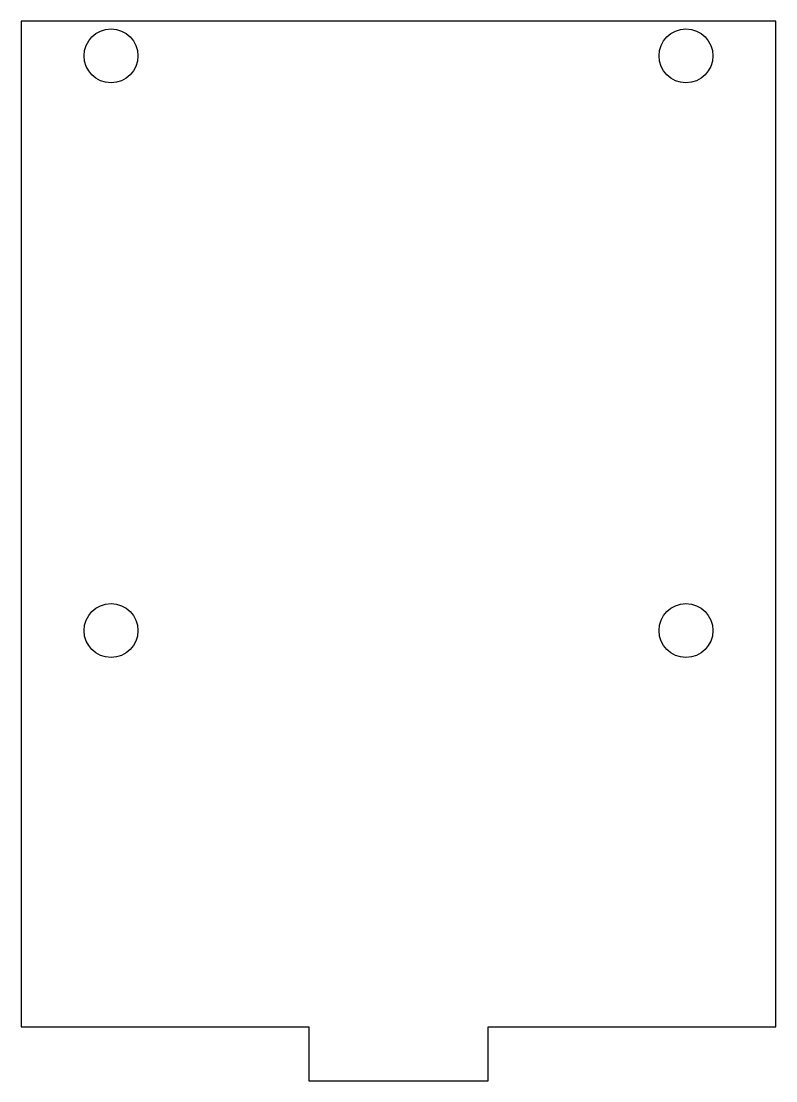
# Model space of a CAD drawing. Header units: millimetres. Extents: x -21 to 21, y -29.5 to 29.5.
import ezdxf

# ---------------------------------------------------------------- set-up
doc = ezdxf.new("R2010")
doc.units = ezdxf.units.MM

msp = doc.modelspace()

# ---------------------------------------------------------------- linework, layer by layer
at = {"color": 7, "linetype": 'Continuous', "lineweight": 25}
for p, q in [((21, 29.5), (-21, 29.5)), ((-21, 29.5), (-21, -26.5)), ((21, -26.5), (21, 29.5)), ((-21, -26.5), (-5, -26.5)), ((-5, -26.5), (-5, -29.5)), ((5, -26.5), (21, -26.5)), ((5, -29.5), (5, -26.5)), ((-5, -29.5), (5, -29.5))]:
    msp.add_line(p, q, dxfattribs=at)
for centre in [(-16, 27.569), (16, 27.569), (-16, -4.431), (16, -4.431)]:
    msp.add_circle(centre, 1.5, dxfattribs=at)

doc.saveas('drawing.dxf')
